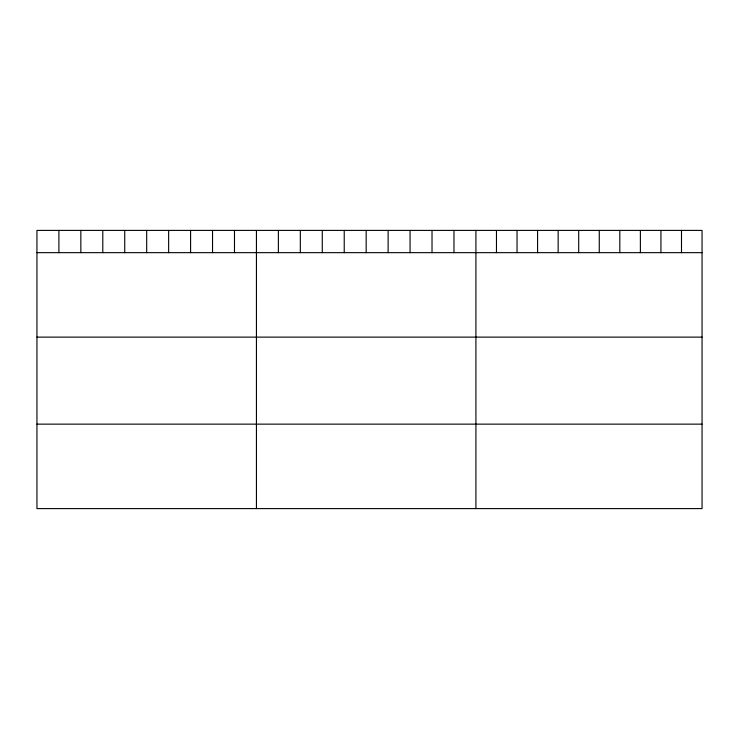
<?xml version="1.0" encoding="UTF-8"?>
<svg xmlns="http://www.w3.org/2000/svg" width="739" height="739" viewBox="0 0 739 739"><rect width="100%" height="100%" fill="white"/><g stroke="black" fill="none" stroke-linecap="round" stroke-linejoin="round"><path stroke-width="1.11" d="M702.05 252.664L702.05 508.598L36.95 508.598L36.95 230.402L702.05 230.402L702.05 252.664L36.95 252.664M36.95 337.123L702.05 337.123M36.95 424.14L702.05 424.14M681.497 230.402L681.497 252.664M660.934 230.402L660.934 252.664M640.38 230.402L640.38 252.664M619.818 230.402L619.818 252.664M599.264 230.402L599.264 252.664M578.702 230.402L578.702 252.664M558.148 230.402L558.148 252.664M537.586 230.402L537.586 252.664M517.032 230.402L517.032 252.664M496.469 230.402L496.469 252.664M475.916 230.402L475.916 508.598M453.968 230.402L453.968 252.664M432.019 230.402L432.019 252.664M410.071 230.402L410.071 252.664M388.123 230.402L388.123 252.664M366.174 230.402L366.174 252.664M344.226 230.402L344.226 252.664M322.278 230.402L322.278 252.664M300.33 230.402L300.33 252.664M278.381 230.402L278.381 252.664M256.433 230.402L256.433 508.598M234.485 230.402L234.485 252.664M212.536 230.402L212.536 252.664M190.588 230.402L190.588 252.664M168.64 230.402L168.64 252.664M146.691 230.402L146.691 252.664M124.743 230.402L124.743 252.664M102.795 230.402L102.795 252.664M80.847 230.402L80.847 252.664M58.898 230.402L58.898 252.664"/></g></svg>
